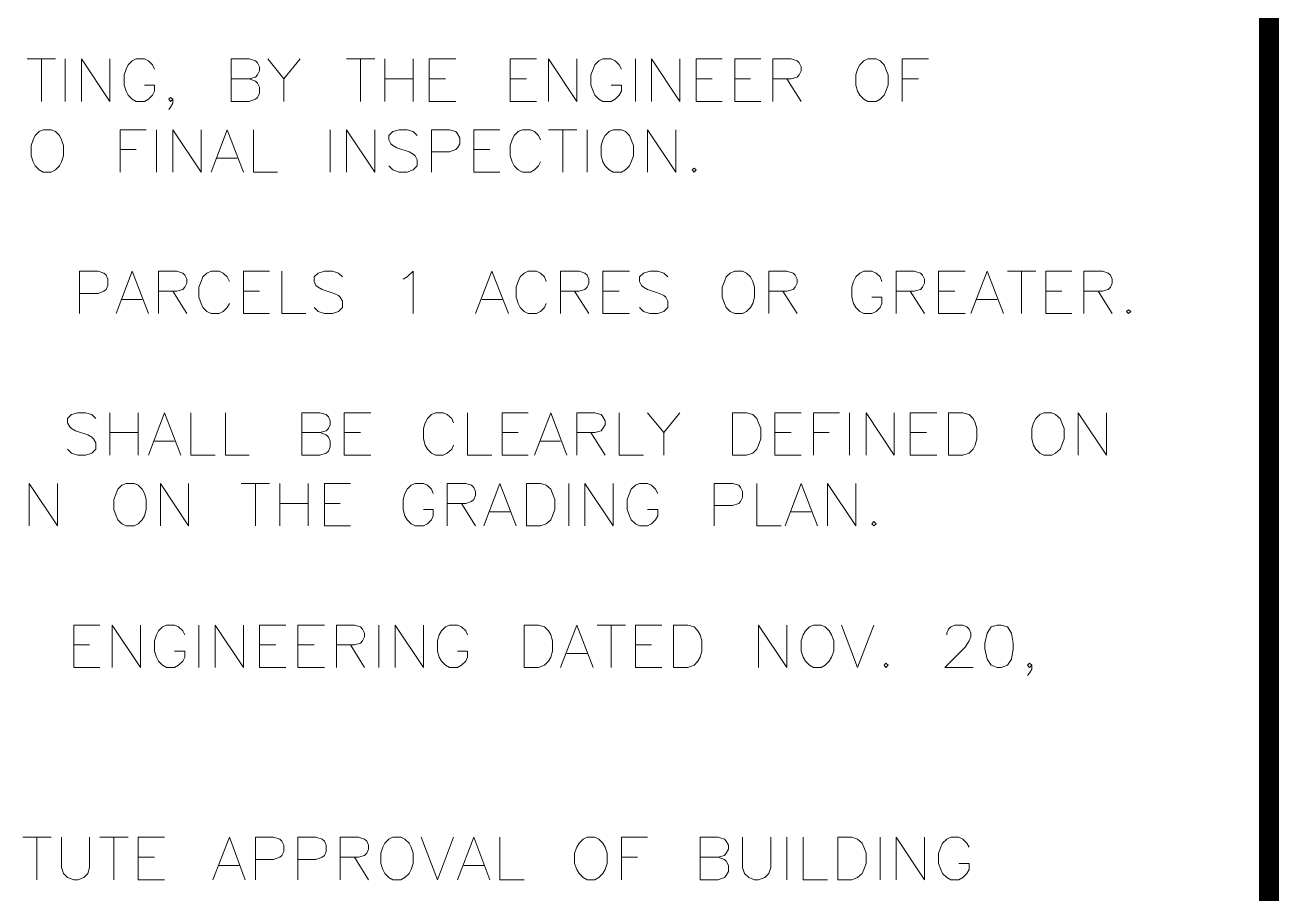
# Model space of a CAD drawing. Header units: millimetres. Extents: x -419 to 20046, y -14642 to 2638.
# Drawn here: x 33.058 to 35.421, y 7.05 to 8.687 of the extents above; entities that cross this region are included whole.
import ezdxf

# ---------------------------------------------------------------- set-up
doc = ezdxf.new("R2010")
doc.units = ezdxf.units.MM
doc.layers.add('PDF11_----TX03', color=7, linetype='Continuous')
doc.layers.add('PDF11_24x36$-$Yucca$Valley$TB$CUP$----TB02', color=7, linetype='Continuous')

msp = doc.modelspace()

# ---------------------------------------------------------------- linework, layer by layer
at = {"layer": 'PDF11_----TX03', "lineweight": 20}
for points in [[(33.0618, 8.6232), (33.1151, 8.6232)], [(33.0885, 8.6232), (33.0885, 8.5432)], [(33.1335, 8.6232), (33.1335, 8.5432)], [(33.1643, 8.5432), (33.1643, 8.6232), (33.2177, 8.5432), (33.2177, 8.6232)], [(33.3018, 8.604), (33.2977, 8.6124), (33.2902, 8.6199), (33.2827, 8.6232), (33.2668, 8.6232), (33.2593, 8.6199), (33.2518, 8.6124), (33.2485, 8.604), (33.2443, 8.5932), (33.2443, 8.574), (33.2485, 8.5624), (33.2518, 8.5549), (33.2593, 8.5474), (33.2668, 8.5432), (33.2827, 8.5432), (33.2902, 8.5474), (33.2977, 8.5549), (33.3018, 8.5624), (33.3018, 8.574), (33.2827, 8.574)], [(33.4802, 8.5857), (33.4918, 8.5815), (33.496, 8.5774), (33.4993, 8.5699), (33.4993, 8.559), (33.496, 8.5507), (33.4918, 8.5474), (33.4802, 8.5432), (33.446, 8.5432), (33.446, 8.6232), (33.4802, 8.6232), (33.4918, 8.6199), (33.496, 8.6157), (33.4993, 8.6082), (33.4993, 8.6007), (33.496, 8.5932), (33.4918, 8.589), (33.4802, 8.5857), (33.446, 8.5857)], [(33.5152, 8.6232), (33.5452, 8.5857), (33.5452, 8.5432)], [(33.576, 8.6232), (33.5452, 8.5857)], [(33.6635, 8.6232), (33.7169, 8.6232)], [(33.6902, 8.6232), (33.6902, 8.5432)], [(33.736, 8.6232), (33.736, 8.5432)], [(33.7894, 8.6232), (33.7894, 8.5432)], [(33.8694, 8.5432), (33.8194, 8.5432), (33.8194, 8.6232), (33.8694, 8.6232)], [(34.0219, 8.5432), (33.9719, 8.5432), (33.9719, 8.6232), (34.0219, 8.6232)], [(34.0444, 8.5432), (34.0444, 8.6232), (34.0977, 8.5432), (34.0977, 8.6232)], [(34.1819, 8.604), (34.1777, 8.6124), (34.1702, 8.6199), (34.1627, 8.6232), (34.1469, 8.6232), (34.1394, 8.6199), (34.1319, 8.6124), (34.1286, 8.604), (34.1244, 8.5932), (34.1244, 8.574), (34.1286, 8.5624), (34.1319, 8.5549), (34.1394, 8.5474), (34.1469, 8.5432), (34.1627, 8.5432), (34.1702, 8.5474), (34.1777, 8.5549), (34.1819, 8.5624), (34.1819, 8.574), (34.1627, 8.574)], [(34.2086, 8.6232), (34.2086, 8.5432)], [(34.2386, 8.5432), (34.2386, 8.6232), (34.2919, 8.5432), (34.2919, 8.6232)], [(34.3719, 8.5432), (34.3227, 8.5432), (34.3227, 8.6232), (34.3719, 8.6232)], [(34.4444, 8.5432), (34.3953, 8.5432), (34.3953, 8.6232), (34.4444, 8.6232)], [(34.4669, 8.5432), (34.4669, 8.6232), (34.5019, 8.6232), (34.5128, 8.6199), (34.5169, 8.6157), (34.5203, 8.6082), (34.5203, 8.6007), (34.5169, 8.5932), (34.5128, 8.589), (34.5019, 8.5857), (34.4669, 8.5857)], [(34.7111, 8.5432), (34.7111, 8.6232), (34.7603, 8.6232)], [(33.736, 8.5857), (33.7894, 8.5857)], [(33.8194, 8.5857), (33.8502, 8.5857)], [(33.9719, 8.5857), (34.0027, 8.5857)], [(34.3227, 8.5857), (34.3527, 8.5857)], [(34.3953, 8.5857), (34.4253, 8.5857)], [(34.4936, 8.5857), (34.5203, 8.5432)], [(34.7111, 8.5857), (34.7419, 8.5857)], [(33.336, 8.5474), (33.3318, 8.5432), (33.3285, 8.5474), (33.3318, 8.5507), (33.336, 8.5474), (33.336, 8.5398), (33.3318, 8.5323), (33.3285, 8.5282)], [(33.2368, 8.4098), (33.2368, 8.4898), (33.286, 8.4898)], [(33.3052, 8.4898), (33.3052, 8.4098)], [(33.336, 8.4098), (33.336, 8.4898), (33.3893, 8.4098), (33.3893, 8.4898)], [(33.4085, 8.4098), (33.4385, 8.4898), (33.4693, 8.4098)], [(33.4885, 8.4898), (33.4885, 8.4098), (33.5335, 8.4098)], [(33.6327, 8.4898), (33.6327, 8.4098)], [(33.6635, 8.4098), (33.6635, 8.4898), (33.7169, 8.4098), (33.7169, 8.4898)], [(33.7969, 8.479), (33.7894, 8.4865), (33.7777, 8.4898), (33.7627, 8.4898), (33.751, 8.4865), (33.7435, 8.479), (33.7435, 8.4707), (33.7469, 8.4632), (33.751, 8.4598), (33.7585, 8.4557), (33.7819, 8.4482), (33.7894, 8.444), (33.7927, 8.4407), (33.7969, 8.4332), (33.7969, 8.4215), (33.7894, 8.414), (33.7777, 8.4098), (33.7627, 8.4098), (33.751, 8.414), (33.7435, 8.4215)], [(33.8235, 8.4098), (33.8235, 8.4898), (33.8577, 8.4898), (33.8694, 8.4865), (33.8727, 8.4823), (33.8769, 8.4748), (33.8769, 8.4632), (33.8727, 8.4557), (33.8694, 8.4523), (33.8577, 8.4482), (33.8235, 8.4482)], [(33.9527, 8.4098), (33.9035, 8.4098), (33.9035, 8.4898), (33.9527, 8.4898)], [(34.0294, 8.4707), (34.0252, 8.479), (34.0177, 8.4865), (34.0102, 8.4898), (33.9952, 8.4898), (33.9869, 8.4865), (33.9794, 8.479), (33.9761, 8.4707), (33.9719, 8.4598), (33.9719, 8.4407), (33.9761, 8.429), (33.9794, 8.4215), (33.9869, 8.414), (33.9952, 8.4098), (34.0102, 8.4098), (34.0177, 8.414), (34.0252, 8.4215), (34.0294, 8.429)], [(34.0444, 8.4898), (34.0977, 8.4898)], [(34.0711, 8.4898), (34.0711, 8.4098)], [(34.1169, 8.4898), (34.1169, 8.4098)], [(34.2311, 8.4098), (34.2311, 8.4898), (34.2844, 8.4098), (34.2844, 8.4898)], [(33.2368, 8.4523), (33.2668, 8.4523)], [(33.9035, 8.4523), (33.9335, 8.4523)], [(33.4193, 8.4365), (33.4577, 8.4365)], [(33.1602, 8.1432), (33.1602, 8.2232), (33.1952, 8.2232), (33.206, 8.2198), (33.2102, 8.2157), (33.2135, 8.2082), (33.2135, 8.1965), (33.2102, 8.189), (33.206, 8.1857), (33.1952, 8.1815), (33.1602, 8.1815)], [(33.2293, 8.1432), (33.2593, 8.2232), (33.2902, 8.1432)], [(33.3093, 8.1432), (33.3093, 8.2232), (33.3435, 8.2232), (33.3552, 8.2198), (33.3585, 8.2157), (33.3627, 8.2082), (33.3627, 8.2007), (33.3585, 8.1932), (33.3552, 8.189), (33.3435, 8.1857), (33.3093, 8.1857)], [(33.4427, 8.204), (33.4385, 8.2123), (33.431, 8.2198), (33.4235, 8.2232), (33.4085, 8.2232), (33.4002, 8.2198), (33.3927, 8.2123), (33.3893, 8.204), (33.3852, 8.1932), (33.3852, 8.174), (33.3893, 8.1623), (33.3927, 8.1548), (33.4002, 8.1473), (33.4085, 8.1432), (33.4235, 8.1432), (33.431, 8.1473), (33.4385, 8.1548), (33.4427, 8.1623)], [(33.5185, 8.1432), (33.4693, 8.1432), (33.4693, 8.2232), (33.5185, 8.2232)], [(33.5418, 8.2232), (33.5418, 8.1432), (33.5869, 8.1432)], [(33.656, 8.2123), (33.6485, 8.2198), (33.6369, 8.2232), (33.6219, 8.2232), (33.6102, 8.2198), (33.6027, 8.2123), (33.6027, 8.204), (33.606, 8.1965), (33.6102, 8.1932), (33.6177, 8.189), (33.6402, 8.1815), (33.6485, 8.1773), (33.6519, 8.174), (33.656, 8.1665), (33.656, 8.1548), (33.6485, 8.1473), (33.6369, 8.1432), (33.6219, 8.1432), (33.6102, 8.1473), (33.6027, 8.1548)], [(33.7702, 8.2082), (33.7777, 8.2123), (33.7894, 8.2232), (33.7894, 8.1432)], [(33.9069, 8.1432), (33.9377, 8.2232), (33.9686, 8.1432)], [(34.0402, 8.204), (34.0369, 8.2123), (34.0294, 8.2198), (34.0219, 8.2232), (34.0061, 8.2232), (33.9986, 8.2198), (33.9911, 8.2123), (33.9869, 8.204), (33.9836, 8.1932), (33.9836, 8.174), (33.9869, 8.1623), (33.9911, 8.1548), (33.9986, 8.1473), (34.0061, 8.1432), (34.0219, 8.1432), (34.0294, 8.1473), (34.0369, 8.1548), (34.0402, 8.1623)], [(34.0669, 8.1432), (34.0669, 8.2232), (34.1019, 8.2232), (34.1127, 8.2198), (34.1169, 8.2157), (34.1202, 8.2082), (34.1202, 8.2007), (34.1169, 8.1932), (34.1127, 8.189), (34.1019, 8.1857), (34.0669, 8.1857)], [(34.1969, 8.1432), (34.1469, 8.1432), (34.1469, 8.2232), (34.1969, 8.2232)], [(34.2694, 8.2123), (34.2619, 8.2198), (34.2502, 8.2232), (34.2352, 8.2232), (34.2236, 8.2198), (34.2161, 8.2123), (34.2161, 8.204), (34.2194, 8.1965), (34.2236, 8.1932), (34.2311, 8.189), (34.2536, 8.1815), (34.2619, 8.1773), (34.2652, 8.174), (34.2694, 8.1665), (34.2694, 8.1548), (34.2619, 8.1473), (34.2502, 8.1432), (34.2352, 8.1432), (34.2236, 8.1473), (34.2161, 8.1548)], [(34.4594, 8.1432), (34.4594, 8.2232), (34.4936, 8.2232), (34.5053, 8.2198), (34.5094, 8.2157), (34.5128, 8.2082), (34.5128, 8.2007), (34.5094, 8.1932), (34.5053, 8.189), (34.4936, 8.1857), (34.4594, 8.1857)], [(34.6728, 8.204), (34.6694, 8.2123), (34.6619, 8.2198), (34.6536, 8.2232), (34.6386, 8.2232), (34.6311, 8.2198), (34.6236, 8.2123), (34.6194, 8.204), (34.6161, 8.1932), (34.6161, 8.174), (34.6194, 8.1623), (34.6236, 8.1548), (34.6311, 8.1473), (34.6386, 8.1432), (34.6536, 8.1432), (34.6619, 8.1473), (34.6694, 8.1548), (34.6728, 8.1623), (34.6728, 8.174), (34.6536, 8.174)], [(34.6994, 8.1432), (34.6994, 8.2232), (34.7336, 8.2232), (34.7453, 8.2198), (34.7494, 8.2157), (34.7528, 8.2082), (34.7528, 8.2007), (34.7494, 8.1932), (34.7453, 8.189), (34.7336, 8.1857), (34.6994, 8.1857)], [(34.8295, 8.1432), (34.7794, 8.1432), (34.7794, 8.2232), (34.8295, 8.2232)], [(34.8403, 8.1432), (34.8711, 8.2232), (34.902, 8.1432)], [(34.9095, 8.2232), (34.9628, 8.2232)], [(34.9361, 8.2232), (34.9361, 8.1432)], [(35.0311, 8.1432), (34.982, 8.1432), (34.982, 8.2232), (35.0311, 8.2232)], [(35.0536, 8.1432), (35.0536, 8.2232), (35.0886, 8.2232), (35.0995, 8.2198), (35.1036, 8.2157), (35.107, 8.2082), (35.107, 8.2007), (35.1036, 8.1932), (35.0995, 8.189), (35.0886, 8.1857), (35.0536, 8.1857)], [(33.336, 8.1857), (33.3627, 8.1432)], [(33.4693, 8.1857), (33.4993, 8.1857)], [(34.0936, 8.1857), (34.1202, 8.1432)], [(34.1469, 8.1857), (34.1777, 8.1857)], [(34.4861, 8.1857), (34.5128, 8.1432)], [(34.7261, 8.1857), (34.7528, 8.1432)], [(34.7794, 8.1857), (34.8103, 8.1857)], [(34.982, 8.1857), (35.012, 8.1857)], [(35.0803, 8.1857), (35.107, 8.1432)], [(33.2402, 8.1698), (33.2785, 8.1698)], [(33.9185, 8.1698), (33.9569, 8.1698)], [(34.852, 8.1698), (34.8903, 8.1698)], [(33.191, 7.9456), (33.1835, 7.9531), (33.1718, 7.9565), (33.1568, 7.9565), (33.1452, 7.9531), (33.1377, 7.9456), (33.1377, 7.9373), (33.1418, 7.9298), (33.1452, 7.9265), (33.1527, 7.9223), (33.176, 7.9148), (33.1835, 7.9106), (33.1868, 7.9073), (33.191, 7.8998), (33.191, 7.8881), (33.1835, 7.8806), (33.1718, 7.8765), (33.1568, 7.8765), (33.1452, 7.8806), (33.1377, 7.8881)], [(33.2177, 7.9565), (33.2177, 7.8765)], [(33.271, 7.9565), (33.271, 7.8765)], [(33.2902, 7.8765), (33.3202, 7.9565), (33.351, 7.8765)], [(33.3702, 7.9565), (33.3702, 7.8765), (33.416, 7.8765)], [(33.4352, 7.9565), (33.4352, 7.8765), (33.4802, 7.8765)], [(33.6135, 7.919), (33.6252, 7.9148), (33.6294, 7.9106), (33.6327, 7.9031), (33.6327, 7.8923), (33.6294, 7.884), (33.6252, 7.8806), (33.6135, 7.8765), (33.5794, 7.8765), (33.5794, 7.9565), (33.6135, 7.9565), (33.6252, 7.9531), (33.6294, 7.949), (33.6327, 7.9415), (33.6327, 7.934), (33.6294, 7.9265), (33.6252, 7.9223), (33.6135, 7.919), (33.5794, 7.919)], [(33.7094, 7.8765), (33.6594, 7.8765), (33.6594, 7.9565), (33.7094, 7.9565)], [(33.8652, 7.9373), (33.8619, 7.9456), (33.8535, 7.9531), (33.846, 7.9565), (33.831, 7.9565), (33.8235, 7.9531), (33.816, 7.9456), (33.8119, 7.9373), (33.8085, 7.9265), (33.8085, 7.9073), (33.8119, 7.8956), (33.816, 7.8881), (33.8235, 7.8806), (33.831, 7.8765), (33.846, 7.8765), (33.8535, 7.8806), (33.8619, 7.8881), (33.8652, 7.8956)], [(33.8919, 7.9565), (33.8919, 7.8765), (33.9377, 7.8765)], [(34.0061, 7.8765), (33.9569, 7.8765), (33.9569, 7.9565), (34.0061, 7.9565)], [(34.0177, 7.8765), (34.0486, 7.9565), (34.0786, 7.8765)], [(34.0977, 7.8765), (34.0977, 7.9565), (34.1319, 7.9565), (34.1436, 7.9531), (34.1469, 7.949), (34.1511, 7.9415), (34.1511, 7.934), (34.1469, 7.9265), (34.1436, 7.9223), (34.1319, 7.919), (34.0977, 7.919)], [(34.1777, 7.9565), (34.1777, 7.8765), (34.2236, 7.8765)], [(34.2311, 7.9565), (34.2619, 7.919), (34.2619, 7.8765)], [(34.2919, 7.9565), (34.2619, 7.919)], [(34.5203, 7.8765), (34.4711, 7.8765), (34.4711, 7.9565), (34.5203, 7.9565)], [(34.5436, 7.8765), (34.5436, 7.9565), (34.5928, 7.9565)], [(34.6119, 7.9565), (34.6119, 7.8765)], [(34.6428, 7.8765), (34.6428, 7.9565), (34.6961, 7.8765), (34.6961, 7.9565)], [(34.7761, 7.8765), (34.7261, 7.8765), (34.7261, 7.9565), (34.7761, 7.9565)], [(35.0428, 7.8765), (35.0428, 7.9565), (35.0961, 7.8765), (35.0961, 7.9565)], [(33.2177, 7.919), (33.271, 7.919)], [(33.6594, 7.919), (33.6902, 7.919)], [(33.9569, 7.919), (33.9869, 7.919)], [(34.1244, 7.919), (34.1511, 7.8765)], [(34.4711, 7.919), (34.5019, 7.919)], [(34.5436, 7.919), (34.5736, 7.919)], [(34.7261, 7.919), (34.7569, 7.919)], [(33.3018, 7.9031), (33.3393, 7.9031)], [(34.0294, 7.9031), (34.0669, 7.9031)], [(33.0651, 7.7431), (33.0651, 7.8231), (33.1185, 7.7431), (33.1185, 7.8231)], [(33.3127, 7.7431), (33.3127, 7.8231), (33.366, 7.7431), (33.366, 7.8231)], [(33.4652, 7.8231), (33.5185, 7.8231)], [(33.4918, 7.8231), (33.4918, 7.7431)], [(33.5377, 7.8231), (33.5377, 7.7431)], [(33.591, 7.8231), (33.591, 7.7431)], [(33.671, 7.7431), (33.6219, 7.7431), (33.6219, 7.8231), (33.671, 7.8231)], [(33.8269, 7.804), (33.8235, 7.8123), (33.816, 7.8198), (33.8085, 7.8231), (33.7927, 7.8231), (33.7852, 7.8198), (33.7777, 7.8123), (33.7735, 7.804), (33.7702, 7.7931), (33.7702, 7.774), (33.7735, 7.7623), (33.7777, 7.7548), (33.7852, 7.7473), (33.7927, 7.7431), (33.8085, 7.7431), (33.816, 7.7473), (33.8235, 7.7548), (33.8269, 7.7623), (33.8269, 7.774), (33.8085, 7.774)], [(33.8535, 7.7431), (33.8535, 7.8231), (33.8885, 7.8231), (33.8994, 7.8198), (33.9035, 7.8156), (33.9069, 7.8081), (33.9069, 7.8006), (33.9035, 7.7931), (33.8994, 7.789), (33.8885, 7.7856), (33.8535, 7.7856)], [(33.9227, 7.7431), (33.9527, 7.8231), (33.9836, 7.7431)], [(34.0827, 7.8231), (34.0827, 7.7431)], [(34.1127, 7.7431), (34.1127, 7.8231), (34.1661, 7.7431), (34.1661, 7.8231)], [(34.2502, 7.804), (34.2461, 7.8123), (34.2386, 7.8198), (34.2311, 7.8231), (34.2161, 7.8231), (34.2086, 7.8198), (34.2002, 7.8123), (34.1969, 7.804), (34.1927, 7.7931), (34.1927, 7.774), (34.1969, 7.7623), (34.2002, 7.7548), (34.2086, 7.7473), (34.2161, 7.7431), (34.2311, 7.7431), (34.2386, 7.7473), (34.2461, 7.7548), (34.2502, 7.7623), (34.2502, 7.774), (34.2311, 7.774)], [(34.3569, 7.7431), (34.3569, 7.8231), (34.3911, 7.8231), (34.4028, 7.8198), (34.4061, 7.8156), (34.4103, 7.8081), (34.4103, 7.7965), (34.4061, 7.789), (34.4028, 7.7856), (34.3911, 7.7815), (34.3569, 7.7815)], [(34.4369, 7.8231), (34.4369, 7.7431), (34.4828, 7.7431)], [(34.4903, 7.7431), (34.5203, 7.8231), (34.5511, 7.7431)], [(34.5703, 7.7431), (34.5703, 7.8231), (34.6236, 7.7431), (34.6236, 7.8231)], [(33.5377, 7.7856), (33.591, 7.7856)], [(33.6219, 7.7856), (33.6519, 7.7856)], [(33.8802, 7.7856), (33.9069, 7.7431)], [(33.9335, 7.7698), (33.9719, 7.7698)], [(34.5019, 7.7698), (34.5394, 7.7698)], [(33.1985, 7.4764), (33.1493, 7.4764), (33.1493, 7.5564), (33.1985, 7.5564)], [(33.2218, 7.4764), (33.2218, 7.5564), (33.2752, 7.4764), (33.2752, 7.5564)], [(33.3585, 7.5381), (33.3552, 7.5456), (33.3468, 7.5531), (33.3393, 7.5564), (33.3243, 7.5564), (33.3168, 7.5531), (33.3093, 7.5456), (33.3052, 7.5381), (33.3018, 7.5264), (33.3018, 7.5073), (33.3052, 7.4956), (33.3093, 7.4881), (33.3168, 7.4806), (33.3243, 7.4764), (33.3393, 7.4764), (33.3468, 7.4806), (33.3552, 7.4881), (33.3585, 7.4956), (33.3585, 7.5073), (33.3393, 7.5073)], [(33.3852, 7.5564), (33.3852, 7.4764)], [(33.416, 7.4764), (33.416, 7.5564), (33.4693, 7.4764), (33.4693, 7.5564)], [(33.5494, 7.4764), (33.4993, 7.4764), (33.4993, 7.5564), (33.5494, 7.5564)], [(33.6219, 7.4764), (33.5719, 7.4764), (33.5719, 7.5564), (33.6219, 7.5564)], [(33.6444, 7.4764), (33.6444, 7.5564), (33.6785, 7.5564), (33.6902, 7.5531), (33.6935, 7.5489), (33.6977, 7.5414), (33.6977, 7.5339), (33.6935, 7.5264), (33.6902, 7.5223), (33.6785, 7.5189), (33.6444, 7.5189)], [(33.7244, 7.5564), (33.7244, 7.4764)], [(33.7552, 7.4764), (33.7552, 7.5564), (33.8085, 7.4764), (33.8085, 7.5564)], [(33.8919, 7.5381), (33.8885, 7.5456), (33.8802, 7.5531), (33.8727, 7.5564), (33.8577, 7.5564), (33.8502, 7.5531), (33.8427, 7.5456), (33.8385, 7.5381), (33.8352, 7.5264), (33.8352, 7.5073), (33.8385, 7.4956), (33.8427, 7.4881), (33.8502, 7.4806), (33.8577, 7.4764), (33.8727, 7.4764), (33.8802, 7.4806), (33.8885, 7.4881), (33.8919, 7.4956), (33.8919, 7.5073), (33.8727, 7.5073)], [(34.0669, 7.4764), (34.0977, 7.5564), (34.1286, 7.4764)], [(34.1361, 7.5564), (34.1894, 7.5564)], [(34.1627, 7.5564), (34.1627, 7.4764)], [(34.2577, 7.4764), (34.2086, 7.4764), (34.2086, 7.5564), (34.2577, 7.5564)], [(34.4403, 7.4764), (34.4403, 7.5564), (34.4936, 7.4764), (34.4936, 7.5564)], [(34.5969, 7.5564), (34.6269, 7.4764), (34.6578, 7.5564)], [(34.7953, 7.5381), (34.7953, 7.5414), (34.7986, 7.5489), (34.8028, 7.5531), (34.8103, 7.5564), (34.8253, 7.5564), (34.8328, 7.5531), (34.837, 7.5489), (34.8403, 7.5414), (34.8403, 7.5339), (34.837, 7.5264), (34.8295, 7.5148), (34.7911, 7.4764), (34.8445, 7.4764)], [(33.1493, 7.5189), (33.1793, 7.5189)], [(33.4993, 7.5189), (33.5302, 7.5189)], [(33.5719, 7.5189), (33.6027, 7.5189)], [(33.671, 7.5189), (33.6977, 7.4764)], [(34.2086, 7.5189), (34.2386, 7.5189)], [(34.0786, 7.5031), (34.1169, 7.5031)], [(34.9553, 7.4806), (34.9511, 7.4764), (34.947, 7.4806), (34.9511, 7.4848), (34.9553, 7.4806), (34.9553, 7.4731), (34.9511, 7.4656), (34.947, 7.4614)], [(33.0535, 7.1564), (33.1068, 7.1564)], [(33.0801, 7.1564), (33.0801, 7.0764)], [(33.126, 7.1564), (33.126, 7.0997), (33.1302, 7.0881), (33.1377, 7.0806), (33.1493, 7.0764), (33.1568, 7.0764), (33.1685, 7.0806), (33.176, 7.0881), (33.1793, 7.0997), (33.1793, 7.1564)], [(33.1985, 7.1564), (33.2518, 7.1564)], [(33.2252, 7.1564), (33.2252, 7.0764)], [(33.3202, 7.0764), (33.271, 7.0764), (33.271, 7.1564), (33.3202, 7.1564)], [(33.4118, 7.0764), (33.4427, 7.1564), (33.4727, 7.0764)], [(33.4918, 7.0764), (33.4918, 7.1564), (33.526, 7.1564), (33.5377, 7.1531), (33.5418, 7.1489), (33.5452, 7.1414), (33.5452, 7.1297), (33.5418, 7.1222), (33.5377, 7.1189), (33.526, 7.1147), (33.4918, 7.1147)], [(33.5719, 7.0764), (33.5719, 7.1564), (33.606, 7.1564), (33.6177, 7.1531), (33.6219, 7.1489), (33.6252, 7.1414), (33.6252, 7.1297), (33.6219, 7.1222), (33.6177, 7.1189), (33.606, 7.1147), (33.5719, 7.1147)], [(33.6519, 7.0764), (33.6519, 7.1564), (33.686, 7.1564), (33.6977, 7.1531), (33.7019, 7.1489), (33.7052, 7.1414), (33.7052, 7.1339), (33.7019, 7.1264), (33.6977, 7.1222), (33.686, 7.1189), (33.6519, 7.1189)], [(33.8044, 7.1564), (33.8352, 7.0764), (33.8652, 7.1564)], [(33.8727, 7.0764), (33.9035, 7.1564), (33.9335, 7.0764)], [(33.9527, 7.1564), (33.9527, 7.0764), (33.9986, 7.0764)], [(34.1819, 7.0764), (34.1819, 7.1564), (34.2311, 7.1564)], [(34.3644, 7.1189), (34.3761, 7.1147), (34.3794, 7.1114), (34.3836, 7.1031), (34.3836, 7.0922), (34.3794, 7.0847), (34.3761, 7.0806), (34.3644, 7.0764), (34.3302, 7.0764), (34.3302, 7.1564), (34.3644, 7.1564), (34.3761, 7.1531), (34.3794, 7.1489), (34.3836, 7.1414), (34.3836, 7.1339), (34.3794, 7.1264), (34.3761, 7.1222), (34.3644, 7.1189), (34.3302, 7.1189)], [(34.4103, 7.1564), (34.4103, 7.0997), (34.4136, 7.0881), (34.4219, 7.0806), (34.4328, 7.0764), (34.4403, 7.0764), (34.4519, 7.0806), (34.4594, 7.0881), (34.4636, 7.0997), (34.4636, 7.1564)], [(34.4936, 7.1564), (34.4936, 7.0764)], [(34.5244, 7.1564), (34.5244, 7.0764), (34.5703, 7.0764)], [(34.6694, 7.1564), (34.6694, 7.0764)], [(34.6994, 7.0764), (34.6994, 7.1564), (34.7528, 7.0764), (34.7528, 7.1564)], [(34.837, 7.1381), (34.8328, 7.1456), (34.8253, 7.1531), (34.8178, 7.1564), (34.8028, 7.1564), (34.7953, 7.1531), (34.7869, 7.1456), (34.7836, 7.1381), (34.7794, 7.1264), (34.7794, 7.1072), (34.7836, 7.0956), (34.7869, 7.0881), (34.7953, 7.0806), (34.8028, 7.0764), (34.8178, 7.0764), (34.8253, 7.0806), (34.8328, 7.0881), (34.837, 7.0956), (34.837, 7.1072), (34.8178, 7.1072)], [(33.271, 7.1189), (33.3018, 7.1189)], [(33.6785, 7.1189), (33.7052, 7.0764)], [(34.1819, 7.1189), (34.2119, 7.1189)], [(33.4235, 7.1031), (33.4618, 7.1031)], [(33.8844, 7.1031), (33.9227, 7.1031)]]:
    msp.add_lwpolyline(points, dxfattribs=at)
for points in [[(34.6461, 8.6232), (34.6386, 8.6199), (34.6311, 8.6124), (34.6269, 8.604), (34.6236, 8.5932), (34.6236, 8.574), (34.6269, 8.5624), (34.6311, 8.5549), (34.6386, 8.5474), (34.6461, 8.5432), (34.6619, 8.5432), (34.6694, 8.5474), (34.6769, 8.5549), (34.6803, 8.5624), (34.6844, 8.574), (34.6844, 8.5932), (34.6803, 8.604), (34.6769, 8.6124), (34.6694, 8.6199), (34.6619, 8.6232)], [(33.0918, 8.4898), (33.0843, 8.4865), (33.0768, 8.479), (33.0726, 8.4707), (33.0693, 8.4598), (33.0693, 8.4407), (33.0726, 8.429), (33.0768, 8.4215), (33.0843, 8.414), (33.0918, 8.4098), (33.1068, 8.4098), (33.1151, 8.414), (33.1226, 8.4215), (33.126, 8.429), (33.1302, 8.4407), (33.1302, 8.4598), (33.126, 8.4707), (33.1226, 8.479), (33.1151, 8.4865), (33.1068, 8.4898)], [(34.1661, 8.4898), (34.1586, 8.4865), (34.1511, 8.479), (34.1469, 8.4707), (34.1436, 8.4598), (34.1436, 8.4407), (34.1469, 8.429), (34.1511, 8.4215), (34.1586, 8.414), (34.1661, 8.4098), (34.1819, 8.4098), (34.1894, 8.414), (34.1969, 8.4215), (34.2002, 8.429), (34.2044, 8.4407), (34.2044, 8.4598), (34.2002, 8.4707), (34.1969, 8.479), (34.1894, 8.4865), (34.1819, 8.4898)], [(34.3186, 8.4173), (34.3152, 8.414), (34.3186, 8.4098), (34.3227, 8.414)], [(34.3953, 8.2232), (34.3869, 8.2198), (34.3794, 8.2123), (34.3761, 8.204), (34.3719, 8.1932), (34.3719, 8.174), (34.3761, 8.1623), (34.3794, 8.1548), (34.3869, 8.1473), (34.3953, 8.1432), (34.4103, 8.1432), (34.4178, 8.1473), (34.4253, 8.1548), (34.4294, 8.1623), (34.4328, 8.174), (34.4328, 8.1932), (34.4294, 8.204), (34.4253, 8.2123), (34.4178, 8.2198), (34.4103, 8.2232)], [(35.1378, 8.1507), (35.1336, 8.1473), (35.1378, 8.1432), (35.142, 8.1473)], [(34.3911, 7.8765), (34.3911, 7.9565), (34.4178, 7.9565), (34.4294, 7.9531), (34.4369, 7.9456), (34.4403, 7.9373), (34.4444, 7.9265), (34.4444, 7.9073), (34.4403, 7.8956), (34.4369, 7.8881), (34.4294, 7.8806), (34.4178, 7.8765)], [(34.7986, 7.8765), (34.7986, 7.9565), (34.8253, 7.9565), (34.837, 7.9531), (34.8445, 7.9456), (34.8486, 7.9373), (34.852, 7.9265), (34.852, 7.9073), (34.8486, 7.8956), (34.8445, 7.8881), (34.837, 7.8806), (34.8253, 7.8765)], [(34.9778, 7.9565), (34.9703, 7.9531), (34.9628, 7.9456), (34.9586, 7.9373), (34.9553, 7.9265), (34.9553, 7.9073), (34.9586, 7.8956), (34.9628, 7.8881), (34.9703, 7.8806), (34.9778, 7.8765), (34.9928, 7.8765), (35.0003, 7.8806), (35.0086, 7.8881), (35.012, 7.8956), (35.0161, 7.9073), (35.0161, 7.9265), (35.012, 7.9373), (35.0086, 7.9456), (35.0003, 7.9531), (34.9928, 7.9565)], [(33.2485, 7.8231), (33.2402, 7.8198), (33.2327, 7.8123), (33.2293, 7.804), (33.2252, 7.7931), (33.2252, 7.774), (33.2293, 7.7623), (33.2327, 7.7548), (33.2402, 7.7473), (33.2485, 7.7431), (33.2635, 7.7431), (33.271, 7.7473), (33.2785, 7.7548), (33.2827, 7.7623), (33.286, 7.774), (33.286, 7.7931), (33.2827, 7.804), (33.2785, 7.8123), (33.271, 7.8198), (33.2635, 7.8231)], [(34.0027, 7.7431), (34.0027, 7.8231), (34.0294, 7.8231), (34.0402, 7.8198), (34.0486, 7.8123), (34.0519, 7.804), (34.0561, 7.7931), (34.0561, 7.774), (34.0519, 7.7623), (34.0486, 7.7548), (34.0402, 7.7473), (34.0294, 7.7431)], [(34.6578, 7.7515), (34.6536, 7.7473), (34.6578, 7.7431), (34.6619, 7.7473)], [(33.9986, 7.4764), (33.9986, 7.5564), (34.0252, 7.5564), (34.0369, 7.5531), (34.0444, 7.5456), (34.0486, 7.5381), (34.0519, 7.5264), (34.0519, 7.5073), (34.0486, 7.4956), (34.0444, 7.4881), (34.0369, 7.4806), (34.0252, 7.4764)], [(34.2802, 7.4764), (34.2802, 7.5564), (34.3069, 7.5564), (34.3186, 7.5531), (34.3261, 7.5456), (34.3302, 7.5381), (34.3336, 7.5264), (34.3336, 7.5073), (34.3302, 7.4956), (34.3261, 7.4881), (34.3186, 7.4806), (34.3069, 7.4764)], [(34.5436, 7.5564), (34.5361, 7.5531), (34.5286, 7.5456), (34.5244, 7.5381), (34.5203, 7.5264), (34.5203, 7.5073), (34.5244, 7.4956), (34.5286, 7.4881), (34.5361, 7.4806), (34.5436, 7.4764), (34.5586, 7.4764), (34.5661, 7.4806), (34.5736, 7.4881), (34.5778, 7.4956), (34.5819, 7.5073), (34.5819, 7.5264), (34.5778, 7.5381), (34.5736, 7.5456), (34.5661, 7.5531), (34.5586, 7.5564)], [(34.8903, 7.5564), (34.8786, 7.5531), (34.8711, 7.5414), (34.867, 7.5223), (34.867, 7.5114), (34.8711, 7.4923), (34.8786, 7.4806), (34.8903, 7.4764), (34.8978, 7.4764), (34.9095, 7.4806), (34.917, 7.4923), (34.9203, 7.5114), (34.9203, 7.5223), (34.917, 7.5414), (34.9095, 7.5531), (34.8978, 7.5564)], [(34.6803, 7.4848), (34.6769, 7.4806), (34.6803, 7.4764), (34.6844, 7.4806)], [(33.751, 7.1564), (33.7435, 7.1531), (33.736, 7.1456), (33.7319, 7.1381), (33.7285, 7.1264), (33.7285, 7.1072), (33.7319, 7.0956), (33.736, 7.0881), (33.7435, 7.0806), (33.751, 7.0764), (33.766, 7.0764), (33.7735, 7.0806), (33.7819, 7.0881), (33.7852, 7.0956), (33.7894, 7.1072), (33.7894, 7.1264), (33.7852, 7.1381), (33.7819, 7.1456), (33.7735, 7.1531), (33.766, 7.1564)], [(34.1169, 7.1564), (34.1094, 7.1531), (34.1019, 7.1456), (34.0977, 7.1381), (34.0936, 7.1264), (34.0936, 7.1072), (34.0977, 7.0956), (34.1019, 7.0881), (34.1094, 7.0806), (34.1169, 7.0764), (34.1319, 7.0764), (34.1394, 7.0806), (34.1469, 7.0881), (34.1511, 7.0956), (34.1552, 7.1072), (34.1552, 7.1264), (34.1511, 7.1381), (34.1469, 7.1456), (34.1394, 7.1531), (34.1319, 7.1564)], [(34.5894, 7.0764), (34.5894, 7.1564), (34.6161, 7.1564), (34.6269, 7.1531), (34.6353, 7.1456), (34.6386, 7.1381), (34.6428, 7.1264), (34.6428, 7.1072), (34.6386, 7.0956), (34.6353, 7.0881), (34.6269, 7.0806), (34.6161, 7.0764)]]:
    msp.add_lwpolyline(points, close=True, dxfattribs=at)
at = {"layer": 'PDF11_24x36$-$Yucca$Valley$TB$CUP$----TB02', "lineweight": 0, "const_width": 0.0375}
msp.add_lwpolyline([(35.4024, 0.4996), (35.4024, 23.5006), (0.9184, 23.5006), (0.9184, 0.4996)], close=True, dxfattribs=at)

doc.saveas('drawing.dxf')
